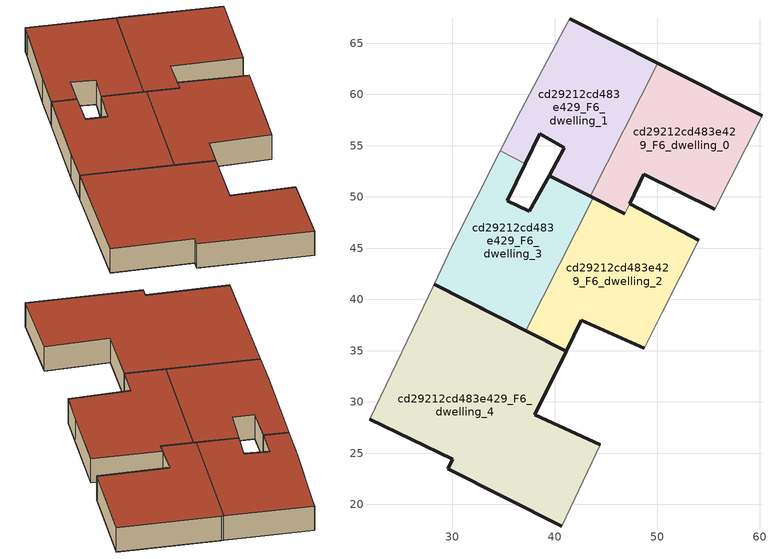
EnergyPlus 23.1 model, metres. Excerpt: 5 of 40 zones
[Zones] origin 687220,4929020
cd29212cd483e429_F6_dwelling_0
 floor to cd29212cd483e429_F5_dwelling_0 (EU_floor_Construction): 55.62,48.82 60.23,57.92 50.28,62.94 50.06,63.05 43.47,50.05 46.86,48.34 48.67,52.2 z18
 wall outside (EU_wall_Construction): 50.06,63.05 50.28,62.94 60.23,57.92 / 55.62,48.82 48.67,52.2 47.33,49.33 / 46.86,48.34 43.47,50.05 z18:21; 47.32,49.32,21 47.33,49.33,18 47.32,49.32,18
 wall to cd29212cd483e429_F6_dwelling_1 (EU_wall_Construction): 43.47,50.05 50.06,63.05 z18:21
 wall adiabatic (EU_wall_Construction): 60.23,57.92 55.62,48.82 z18:21
 wall to cd29212cd483e429_F6_dwelling_2 (EU_wall_Construction): 47.32,49.32 46.86,48.34 z18:21
 roof outside (EU_roof_Construction): 60.23,57.92 55.62,48.82 48.67,52.2 46.86,48.34 43.47,50.05 50.06,63.05 50.28,62.94 z21
cd29212cd483e429_F6_dwelling_1
 floor to cd29212cd483e429_F5_dwelling_1 (EU_floor_Construction): 43.47,50.05 50.06,63.05 41.47,67.38 41.01,66.51 36.68,58.41 34.71,54.49 37.15,53.25 38.57,56.18 40.95,54.81 39.46,52.09 z18
 wall outside (EU_wall_Construction): 41.47,67.38 50.06,63.05 / 43.47,50.05 39.46,52.09 40.95,54.81 38.57,56.18 37.15,53.25 z18:21
 wall to cd29212cd483e429_F6_dwelling_3 (EU_wall_Construction): 37.15,53.25 34.71,54.49 z18:21
 wall adiabatic (EU_wall_Construction): 34.71,54.49 36.68,58.41 41.01,66.51 41.47,67.38 z18:21
 roof outside (EU_roof_Construction): 50.06,63.05 43.47,50.05 39.46,52.09 40.95,54.81 38.57,56.18 37.15,53.25 34.71,54.49 36.68,58.41 41.01,66.51 41.47,67.38 z21
cd29212cd483e429_F6_dwelling_2
 floor to cd29212cd483e429_F5_dwelling_2 (EU_floor_Construction): 50.45,38.64 54.07,45.78 47.32,49.32 46.86,48.34 43.76,49.91 37.19,36.94 41.12,34.96 42.61,37.98 48.73,35.22 z18
 wall outside (EU_wall_Construction): 43.76,49.91 46.86,48.34 / 47.32,49.32 54.07,45.78 / 48.73,35.22 42.61,37.98 41.12,34.96 37.19,36.94 z18:21
 wall to cd29212cd483e429_F6_dwelling_3 (EU_wall_Construction): 37.19,36.94 43.76,49.91 z18:21
 wall adiabatic (EU_wall_Construction): 54.07,45.78 50.45,38.64 48.73,35.22 z18:21
 roof outside (EU_roof_Construction): 54.07,45.78 50.45,38.64 48.73,35.22 42.61,37.98 41.12,34.96 37.19,36.94 43.76,49.91 46.86,48.34 47.32,49.32 z21
cd29212cd483e429_F6_dwelling_3
 floor to cd29212cd483e429_F5_dwelling_3 (EU_floor_Construction): 37.19,36.94 43.76,49.91 39.46,52.09 37.54,48.6 35.4,49.64 37.15,53.25 34.71,54.49 29.98,45.12 28.24,41.48 z18
 wall outside (EU_wall_Construction): 37.19,36.94 28.24,41.48 / 37.15,53.25 35.4,49.64 37.54,48.6 39.46,52.09 43.76,49.91 z18:21
 wall adiabatic (EU_wall_Construction): 28.24,41.48 29.98,45.12 34.71,54.49 z18:21
 roof outside (EU_roof_Construction): 43.76,49.91 37.19,36.94 28.24,41.48 29.98,45.12 34.71,54.49 37.15,53.25 35.4,49.64 37.54,48.6 39.46,52.09 z21
cd29212cd483e429_F6_dwelling_4
 floor to cd29212cd483e429_F5_dwelling_4 (EU_floor_Construction): 40.71,17.88 44.46,25.83 38.06,28.77 41.12,34.96 28.24,41.48 21.94,28.32 30.04,24.4 29.59,23.51 z18
 wall outside (EU_wall_Construction): 40.71,17.88 29.59,23.51 30.04,24.4 21.94,28.32 / 28.24,41.48 41.12,34.96 38.06,28.77 44.46,25.83 z18:21
 wall adiabatic (EU_wall_Construction): 44.46,25.83 40.71,17.88 / 21.94,28.32 28.24,41.48 z18:21
 roof outside (EU_roof_Construction): 41.12,34.96 38.06,28.77 44.46,25.83 40.71,17.88 29.59,23.51 30.04,24.4 21.94,28.32 28.24,41.48 z21
[Building]
EU S2 Campaign: North Axis=0; Terrain=City; Solar Distribution=FullExterior
[Site:Location]
Bologna: Latitude=44.5; Longitude=11.25; Time Zone=1; Elevation=37
[SizingPeriod:WeatherFileDays]
AnnualSizingPeriod: Begin Month=1; Begin Day of Month=1; End Month=12; End Day of Month=31; Day of Week for Start Day=Monday; Use Weather File Daylight Saving Period=No; Use Weather File Rain and Snow Indicators=No
[MATERIAL]
EU_InternalMass_Material: Roughness=MediumRough; Thickness=0.1; Conductivity=1; Density=1800; Specific Heat=900; Thermal Absorptance=0.9; Solar Absorptance=0.7; Visible Absorptance=0.7
[MATERIAL:NOMASS] Roughness=MediumRough; Thermal Absorptance=0.9; Solar Absorptance=0.7; Visible Absorptance=0.7
Name | Thermal Resistance
EU_wall_NoMass | 0.890213
EU_roof_NoMass | 0.636128
EU_floor_NoMass | 0.79516
[CONSTRUCTION]
EU_wall_Construction: EU_wall_NoMass
EU_roof_Construction: EU_roof_NoMass
EU_floor_Construction: EU_floor_NoMass
EU_InternalMass_Construction: EU_InternalMass_Material
[ZONE] Type=1; Multiplier=1; Ceiling Height=autocalculate; Floor Area=autocalculate; Part of Total Floor Area=Yes
Name | Volume
cd29212cd483e429_F6_dwelling_0 | 399.038
cd29212cd483e429_F6_dwelling_1 | 400.729
cd29212cd483e429_F6_dwelling_2 | 435.214
cd29212cd483e429_F6_dwelling_3 | 411.661
cd29212cd483e429_F6_dwelling_4 | 823.334
[INTERNALMASS] Construction=EU_InternalMass_Construction
Name | Zone or ZoneList | Surface Area
cd29212cd483e429_F6_dwelling_0_EU_InternalMass | cd29212cd483e429_F6_dwelling_0 | 222.082
cd29212cd483e429_F6_dwelling_1_EU_InternalMass | cd29212cd483e429_F6_dwelling_1 | 217.028
cd29212cd483e429_F6_dwelling_2_EU_InternalMass | cd29212cd483e429_F6_dwelling_2 | 215.451
cd29212cd483e429_F6_dwelling_3_EU_InternalMass | cd29212cd483e429_F6_dwelling_3 | 212.216
cd29212cd483e429_F6_dwelling_4_EU_InternalMass | cd29212cd483e429_F6_dwelling_4 | 231.006
[OTHEREQUIPMENT] Fuel Type=Electricity; Design Level Calculation Method=Watts/Area; Power per Zone Floor Area=1; Fraction Latent=0; Fraction Radiant=0; Fraction Lost=0; Carbon Dioxide Generation Rate=0; EndUse Subcategory=EU_Step8_InternalGains
Name | Zone or ZoneList or Space or SpaceList | Schedule
EU_Step8_InternalGain_cd29212cd483e429_F6_dwelling_0_f000 | cd29212cd483e429_F6_dwelling_0 | EU_Step8_GainSchedule_cd29212cd483e429_F6_dwelling_0_f000
EU_Step8_InternalGain_cd29212cd483e429_F6_dwelling_1_f000 | cd29212cd483e429_F6_dwelling_1 | EU_Step8_GainSchedule_cd29212cd483e429_F6_dwelling_1_f000
EU_Step8_InternalGain_cd29212cd483e429_F6_dwelling_2_f000 | cd29212cd483e429_F6_dwelling_2 | EU_Step8_GainSchedule_cd29212cd483e429_F6_dwelling_2_f000
EU_Step8_InternalGain_cd29212cd483e429_F6_dwelling_3_f000 | cd29212cd483e429_F6_dwelling_3 | EU_Step8_GainSchedule_cd29212cd483e429_F6_dwelling_3_f000
EU_Step8_InternalGain_cd29212cd483e429_F6_dwelling_4_f000 | cd29212cd483e429_F6_dwelling_4 | EU_Step8_GainSchedule_cd29212cd483e429_F6_dwelling_4_f000
[ZONEVENTILATION:DESIGNFLOWRATE] Schedule=EU_AlwaysOn; Design Flow Rate Calculation Method=AirChanges/Hour; Air Changes per Hour=0.718634; Ventilation Type=Natural; Fan Pressure Rise=0; Fan Total Efficiency=1; Constant Term Coefficient=1; Temperature Term Coefficient=0; Velocity Term Coefficient=0; Velocity Squared Term Coefficient=0; Minimum Indoor Temperature=-100; Maximum Indoor Temperature=100; Delta Temperature=-100; Minimum Outdoor Temperature=-100; Maximum Outdoor Temperature=100; Maximum Wind Speed=40
Name | Zone or ZoneList or Space or SpaceList
EU_ConstantAir_cd29212cd483e429_F6_dwelling_0 | cd29212cd483e429_F6_dwelling_0
EU_ConstantAir_cd29212cd483e429_F6_dwelling_1 | cd29212cd483e429_F6_dwelling_1
EU_ConstantAir_cd29212cd483e429_F6_dwelling_2 | cd29212cd483e429_F6_dwelling_2
EU_ConstantAir_cd29212cd483e429_F6_dwelling_3 | cd29212cd483e429_F6_dwelling_3
EU_ConstantAir_cd29212cd483e429_F6_dwelling_4 | cd29212cd483e429_F6_dwelling_4
[HVACTEMPLATE:THERMOSTAT] Constant Heating Setpoint=20; Constant Cooling Setpoint=50
EU_HeatOnly_cd29212cd483e429_F0_dwelling_0; EU_HeatOnly_cd29212cd483e429_F0_dwelling_1; EU_HeatOnly_cd29212cd483e429_F0_dwelling_2; EU_HeatOnly_cd29212cd483e429_F0_dwelling_3; EU_HeatOnly_cd29212cd483e429_F0_dwelling_4; EU_HeatOnly_cd29212cd483e429_F0_dwelling_5; EU_HeatOnly_cd29212cd483e429_F1_dwelling_0; EU_HeatOnly_cd29212cd483e429_F1_dwelling_1; EU_HeatOnly_cd29212cd483e429_F1_dwelling_2; EU_HeatOnly_cd29212cd483e429_F1_dwelling_3; EU_HeatOnly_cd29212cd483e429_F1_dwelling_4; EU_HeatOnly_cd29212cd483e429_F1_dwelling_5; EU_HeatOnly_cd29212cd483e429_F2_dwelling_0; EU_HeatOnly_cd29212cd483e429_F2_dwelling_1; EU_HeatOnly_cd29212cd483e429_F2_dwelling_2; EU_HeatOnly_cd29212cd483e429_F2_dwelling_3; EU_HeatOnly_cd29212cd483e429_F2_dwelling_4; EU_HeatOnly_cd29212cd483e429_F2_dwelling_5; EU_HeatOnly_cd29212cd483e429_F3_dwelling_0; EU_HeatOnly_cd29212cd483e429_F3_dwelling_1; EU_HeatOnly_cd29212cd483e429_F3_dwelling_2; EU_HeatOnly_cd29212cd483e429_F3_dwelling_3; EU_HeatOnly_cd29212cd483e429_F3_dwelling_4; EU_HeatOnly_cd29212cd483e429_F3_dwelling_5; EU_HeatOnly_cd29212cd483e429_F4_dwelling_0; EU_HeatOnly_cd29212cd483e429_F4_dwelling_1; EU_HeatOnly_cd29212cd483e429_F4_dwelling_2; EU_HeatOnly_cd29212cd483e429_F4_dwelling_3; EU_HeatOnly_cd29212cd483e429_F4_dwelling_4; EU_HeatOnly_cd29212cd483e429_F4_dwelling_5; EU_HeatOnly_cd29212cd483e429_F5_dwelling_0; EU_HeatOnly_cd29212cd483e429_F5_dwelling_1; EU_HeatOnly_cd29212cd483e429_F5_dwelling_2; EU_HeatOnly_cd29212cd483e429_F5_dwelling_3; EU_HeatOnly_cd29212cd483e429_F5_dwelling_4; EU_HeatOnly_cd29212cd483e429_F6_dwelling_0; EU_HeatOnly_cd29212cd483e429_F6_dwelling_1; EU_HeatOnly_cd29212cd483e429_F6_dwelling_2; EU_HeatOnly_cd29212cd483e429_F6_dwelling_3; EU_HeatOnly_cd29212cd483e429_F6_dwelling_4
[HVACTEMPLATE:ZONE:IDEALLOADSAIRSYSTEM] System Availability Schedule=EU_AlwaysOn; Maximum Heating Supply Air Temperature=50; Minimum Cooling Supply Air Temperature=13; Maximum Heating Supply Air Humidity Ratio=0.0156; Minimum Cooling Supply Air Humidity Ratio=0.0077; Heating Limit=NoLimit; Cooling Limit=NoLimit; Heating Availability Schedule=EU_AlwaysOn; Cooling Availability Schedule=EU_CoolingOff; Dehumidification Control Type=ConstantSensibleHeatRatio; Cooling Sensible Heat Ratio=0.7; Dehumidification Setpoint=60; Humidification Control Type=None; Humidification Setpoint=30; Outdoor Air Method=None; Outdoor Air Flow Rate per Person=0.00944; Outdoor Air Flow Rate per Zone Floor Area=0; Outdoor Air Flow Rate per Zone=0; Demand Controlled Ventilation Type=None; Outdoor Air Economizer Type=NoEconomizer; Heat Recovery Type=None; Sensible Heat Recovery Effectiveness=0.7; Latent Heat Recovery Effectiveness=0.65
Name | Template Thermostat
cd29212cd483e429_F6_dwelling_0 | EU_HeatOnly_cd29212cd483e429_F6_dwelling_0
cd29212cd483e429_F6_dwelling_1 | EU_HeatOnly_cd29212cd483e429_F6_dwelling_1
cd29212cd483e429_F6_dwelling_2 | EU_HeatOnly_cd29212cd483e429_F6_dwelling_2
cd29212cd483e429_F6_dwelling_3 | EU_HeatOnly_cd29212cd483e429_F6_dwelling_3
cd29212cd483e429_F6_dwelling_4 | EU_HeatOnly_cd29212cd483e429_F6_dwelling_4
[SIZING:ZONE] Zone Cooling Design Supply Air Temperature Input Method=SupplyAirTemperature; Zone Cooling Design Supply Air Temperature=13; Zone Heating Design Supply Air Temperature Input Method=SupplyAirTemperature; Zone Heating Design Supply Air Temperature=50; Zone Cooling Design Supply Air Humidity Ratio=0.008; Zone Heating Design Supply Air Humidity Ratio=0.008; Cooling Design Air Flow Method=DesignDay; Cooling Design Air Flow Rate=0; Cooling Minimum Air Flow per Zone Floor Area=0.000762; Cooling Minimum Air Flow=0; Cooling Minimum Air Flow Fraction=0.2; Heating Design Air Flow Method=DesignDay; Heating Design Air Flow Rate=0; Heating Maximum Air Flow per Zone Floor Area=0.002032; Heating Maximum Air Flow=0.141576; Heating Maximum Air Flow Fraction=0.3; Account for Dedicated Outdoor Air System=No; Dedicated Outdoor Air System Control Strategy=NeutralSupplyAir; Dedicated Outdoor Air Low Setpoint Temperature for Design=autosize; Dedicated Outdoor Air High Setpoint Temperature for Design=autosize; Zone Load Sizing Method=Sensible Load Only No Latent Load; Zone Latent Cooling Design Supply Air Humidity Ratio Input Method=HumidityRatioDifference; Zone Cooling Design Supply Air Humidity Ratio Difference=0.005; Zone Latent Heating Design Supply Air Humidity Ratio Input Method=HumidityRatioDifference; Zone Humidification Design Supply Air Humidity Ratio Difference=0.005
cd29212cd483e429_F6_dwelling_0; cd29212cd483e429_F6_dwelling_1; cd29212cd483e429_F6_dwelling_2; cd29212cd483e429_F6_dwelling_3; cd29212cd483e429_F6_dwelling_4
[SCHEDULE:CONSTANT]
Name | Hourly Value
EU_AlwaysOn | 1
EU_CoolingOff | 0
[SCHEDULE:FILE] Column Number=1; Rows to Skip at Top=0; Number of Hours of Data=8760; Column Separator=Comma; Interpolate to Timestep=No; Minutes per Item=60; Adjust Schedule for Daylight Savings=Yes
Name | File
EU_Step8_GainSchedule_cd29212cd483e429_F6_dwelling_0_f000 | ../../schedules/cd29212cd483e429/cd29212cd483e429_F6_dwelling_0_f000_gain.csv
EU_Step8_GainSchedule_cd29212cd483e429_F6_dwelling_1_f000 | ../../schedules/cd29212cd483e429/cd29212cd483e429_F6_dwelling_1_f000_gain.csv
EU_Step8_GainSchedule_cd29212cd483e429_F6_dwelling_2_f000 | ../../schedules/cd29212cd483e429/cd29212cd483e429_F6_dwelling_2_f000_gain.csv
EU_Step8_GainSchedule_cd29212cd483e429_F6_dwelling_3_f000 | ../../schedules/cd29212cd483e429/cd29212cd483e429_F6_dwelling_3_f000_gain.csv
EU_Step8_GainSchedule_cd29212cd483e429_F6_dwelling_4_f000 | ../../schedules/cd29212cd483e429/cd29212cd483e429_F6_dwelling_4_f000_gain.csv
